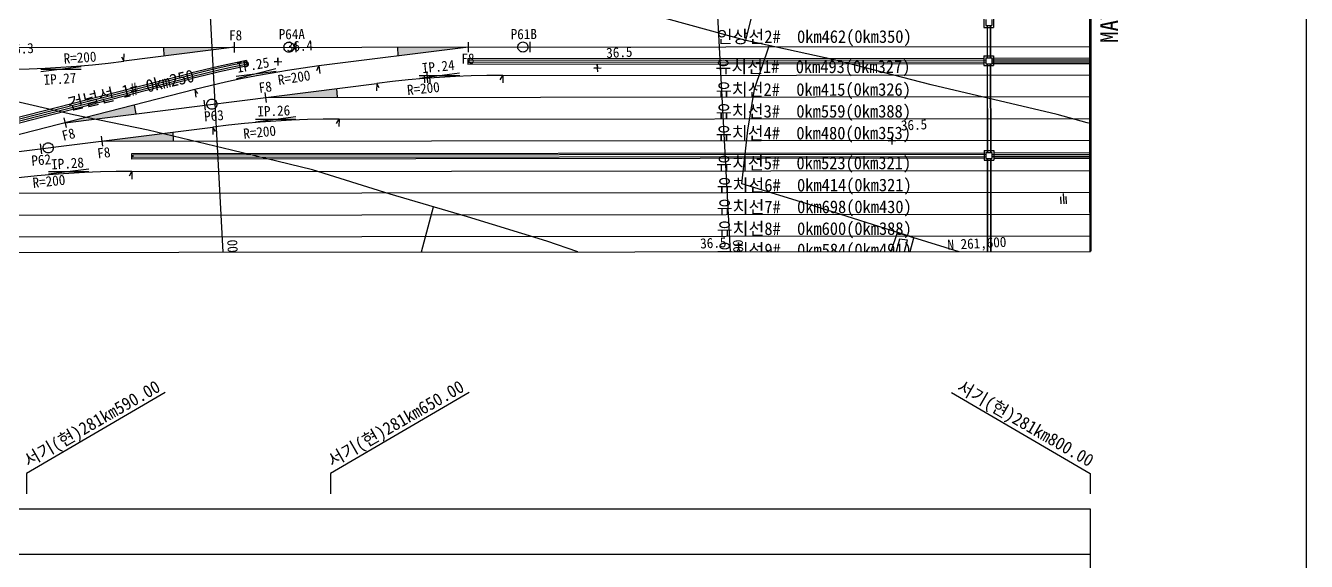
# Model space of a CAD drawing. Header units: millimetres. Extents: x 11366 to 12162, y 1103 to 1810.
# Drawn here: x 11909 to 12161.9, y 1351.5 to 1457.4 of the extents above; entities that cross this region are included whole.
import ezdxf
from ezdxf.enums import TextEntityAlignment as Align
from ezdxf.xclip import XClip

# ---------------------------------------------------------------- set-up
doc = ezdxf.new("R2010")
doc.units = ezdxf.units.MM
doc.header["$LTSCALE"] = 10
doc.header["$MEASUREMENT"] = 0
doc.header["$XCLIPFRAME"] = 2
doc.linetypes.add('A-CENTR01', pattern=[2, 1.25, -0.25, 0.25, -0.25])
for name, color, linetype in [('TN-MACL', 6, 'A-CENTR01'), ('TT-TABL-LIN1', 4, 'Continuous'), ('TT-TABL-LIN2', 1, 'Continuous'), ('TZ-BASE', 253, 'Continuous'), ('TZ-LEAL', 1, 'Continuous'), ('TZ-LEAT', 3, 'Continuous'), ('TZ-MACT', 6, 'Continuous')]:
    doc.layers.add(name, color=color, linetype=linetype)
doc.layers.add('TX-PAPR', color=2, linetype='Continuous', plot=False)
doc.styles.get("Standard").update_dxf_attribs({"font": 'GulimChe.ttf'})

# ---------------------------------------------------------------- blocks, each defined once
blk = doc.blocks.new('JD-DFXGDFH6CHF')
at = {"layer": 'TZ-BASE'}
for points in [[(517.04, -34.04), (517.15, -35.78), (531.08, -34.02)], [(563.23, -33.99), (563.34, -35.74), (577.27, -33.98)], [(537.28, -43.92), (551.32, -43.9), (551.21, -42.16)], [(497.67, -48.93), (511.6, -47.16), (511.27, -45.44)], [(518.88, -50.79), (504.95, -52.55), (518.99, -52.53)]]:
    blk.add_hatch(color=256, dxfattribs=at).paths.add_polyline_path(points)
for p, q in [((517.53, 137.22), (536.11, -212.64)), ((617.67, 137.22), (636.25, -212.64)), ((632.01, -32.69, 36.54), (636.13, -16.16, 36.54)), ((632.01, -32.69, 37.2), (608.99, -26.34, 37.2)), ((649.83, -36.54, 37.2), (632.01, -32.69, 37.2)), ((96.1, -34.42), (700.03, -33.87)), ((531.08, -34.02), (509.22, -36.79)), ((509.22, -36.79), (509.31, -35.29)), ((517.04, -34.04), (517.15, -35.78)), ((531.08, -35.02), (531.08, -33.02)), ((543.23, -35.01), (543.23, -33.01)), ((577.27, -33.98), (547.75, -37.71)), ((563.23, -33.99), (563.34, -35.74)), ((577.27, -34.98), (577.27, -32.98)), ((589.42, -34.97), (589.42, -32.97)), ((633.71, -42.3, 36.92), (636.65, -33.7, 36.92)), ((500.79, -37.85), (492.85, -38.86)), ((508.77, -35.89), (509.22, -36.79)), ((538.91, -36.9, 36.38), (540.41, -36.82, 36.38)), ((539.66, -36.86, 36.38), (538.91, -36.9, 36.38)), ((539.7, -37.6, 36.38), (539.62, -36.11, 36.38)), ((539.62, -36.11, 36.38), (539.66, -36.86, 36.38)), ((547.35, -38.63), (547.75, -37.71)), ((547.75, -37.71), (547.92, -39.2)), ((602.78, -38.87, 36.49), (602.7, -37.37, 36.49)), ((602.7, -37.37, 36.49), (602.74, -38.12, 36.49)), ((668.64, -41.45, 37.2), (649.83, -36.54, 37.2)), ((492.82, -38.36), (500.82, -38.35)), ((539.31, -38.78), (531.38, -39.78)), ((539.22, -38.29), (531.47, -40.27)), ((567.55, -39.59), (575.55, -39.58)), ((567.58, -40.09), (575.51, -39.08)), ((568.51, -39.61, 35.11), (568.59, -41.05, 35.11)), ((569.07, -39.01, 35.11), (569.18, -41.02, 35.11)), ((569.74, -41.01, 35.11), (569.67, -39.55, 35.11)), ((583.54, -40.43), (584.05, -39.57)), ((584.05, -39.57), (584.03, -41.07)), ((584.05, -39.57), (700.04, -39.47)), ((601.99, -38.16, 36.49), (603.49, -38.08, 36.49)), ((602.74, -38.12, 36.49), (601.99, -38.16, 36.49)), ((523.24, -42.38), (354.42, -85.59)), ((497.67, -48.93), (559.15, -41.15)), ((523.83, -43.18), (523.24, -42.38)), ((523.24, -42.38), (523.41, -43.87)), ((537.41, -44.91), (537.16, -42.92)), ((551.21, -42.16), (551.32, -43.9)), ((559.15, -41.15), (559.12, -42.65)), ((559.63, -42.03), (559.15, -41.15)), ((632.42, -50.42, 36.92), (633.71, -42.3, 36.92)), ((693.47, -47.31, 37.2), (668.64, -41.45, 37.2)), ((499.31, -47.36, 36.92), (485.32, -44.13, 36.92)), ((511.27, -45.44), (511.6, -47.16)), ((525.36, -46.43), (525.11, -44.45)), ((537.28, -43.92), (700.04, -43.77)), ((497.92, -49.89), (497.42, -47.96)), ((514.01, -50.37, 36.92), (499.31, -47.36, 36.92)), ((535.24, -48.72), (543.18, -47.71)), ((699.42, -48.93, 37.2), (693.47, -47.31, 37.2)), ((462.61, -57.9), (526.81, -49.78)), ((530.47, -54.35, 36.92), (514.01, -50.37, 36.92)), ((526.81, -49.78), (526.79, -51.28)), ((527.3, -50.66), (526.81, -49.78)), ((535.21, -48.22), (543.21, -48.21)), ((551.2, -49.06), (551.71, -48.2)), ((551.71, -48.2), (551.69, -49.7)), ((551.71, -48.2), (700.04, -48.07)), ((631.27, -60.98, 36.92), (632.42, -50.42, 36.92)), ((700.04, -49.1, 37.2), (699.42, -48.93, 37.2)), ((493.03, -55.06), (492.78, -53.08)), ((505.08, -53.54), (504.82, -51.55)), ((504.95, -52.55), (700.05, -52.37)), ((518.88, -50.79), (518.99, -52.53)), ((660.16, -52.49, 36.49), (661.66, -52.41, 36.49)), ((660.91, -52.45, 36.49), (660.16, -52.49, 36.49)), ((660.95, -53.2, 36.49), (660.87, -51.7, 36.49)), ((660.87, -51.7, 36.49), (660.91, -52.45, 36.49)), ((546.5, -58.23, 36.92), (530.47, -54.35, 36.92)), ((494.36, -59.05), (502.3, -58.05)), ((494.33, -58.56), (502.33, -58.55)), ((510.32, -59.4), (510.83, -58.54)), ((510.83, -58.54), (510.81, -60.04)), ((510.83, -58.54), (700.05, -58.37)), ((561.84, -63.04, 36.92), (546.5, -58.23, 36.92)), ((464.07, -62.88), (700.06, -62.67)), ((577.09, -67.48, 36.92), (561.84, -63.04, 36.92)), ((645.37, -65.31, 36.92), (631.27, -60.98, 36.92)), ((694.68, -62.93, 34.88), (694.79, -64.94, 34.88)), ((567.5, -76.38, 36.92), (570.39, -65.53, 36.92)), ((664.94, -71.55, 36.92), (645.37, -65.31, 36.92)), ((694.13, -63.53, 34.88), (694.2, -64.97, 34.88)), ((695.36, -64.93, 34.88), (695.28, -63.47, 34.88)), ((482.08, -67.17), (700.06, -66.97)), ((592.74, -72.33, 36.92), (577.09, -67.48, 36.92)), ((661.88, -70.7, 36.78), (658.02, -82.31, 36.78)), ((665.23, -71.63, 36.78), (661.88, -70.7, 36.78)), ((478.54, -71.47), (700.06, -71.27)), ((613.62, -79.52, 36.92), (592.74, -72.33, 36.92)), ((662.35, -71.9, 32.27), (659.35, -83.06, 32.27)), ((660.68, -84.07, 32.27), (663.96, -72.14, 32.27)), ((662.29, -82.41, 36.78), (665.23, -71.63, 36.78)), ((663.96, -72.14, 32.27), (662.35, -71.9, 32.27)), ((664.94, -71.55, 36.54), (677.37, -75.39, 36.54))]:
    blk.add_line(p, q, dxfattribs=at)
at = {"layer": 'TZ-BASE', "linetype": 'Continuous'}
for p, q in [((679.05, -28.19), (679.05, -30.09)), ((679.05, -30.09), (680.95, -30.09)), ((679.4, -28.54), (679.4, -29.74)), ((679.4, -29.74), (680.6, -29.74)), ((679.65, -29.74), (679.65, -36.09)), ((679.7, -29.74), (679.7, -36.09)), ((680.3, -29.74), (680.3, -36.09)), ((680.35, -29.74), (680.35, -36.09)), ((680.6, -28.54), (680.6, -29.74)), ((680.95, -28.19), (680.95, -30.09)), ((533.3, -37.02), (533.37, -37.41)), ((533.43, -36.64), (533.64, -37.72)), ((577.17, -36.23), (679.05, -36.14)), ((577.17, -36.23), (577.17, -37.33)), ((577.17, -37.33), (679.05, -37.24)), ((577.37, -36.58), (679.4, -36.49)), ((577.37, -36.58), (577.37, -36.98)), ((577.37, -36.98), (679.4, -36.89)), ((679.05, -35.74), (679.05, -37.64)), ((679.05, -35.74), (680.95, -35.74)), ((679.05, -37.64), (680.95, -37.64)), ((679.4, -36.09), (679.4, -37.29)), ((679.4, -36.09), (680.6, -36.09)), ((679.4, -37.29), (680.6, -37.29)), ((679.65, -37.29), (679.67, -54.79)), ((679.7, -37.29), (679.72, -54.79)), ((680.3, -37.29), (680.32, -54.79)), ((680.35, -37.29), (680.37, -54.79)), ((680.6, -36.09), (680.6, -37.29)), ((680.6, -36.14), (700.03, -36.12)), ((680.6, -36.49), (700.03, -36.47)), ((680.6, -36.89), (700.03, -36.87)), ((680.6, -37.24), (700.03, -37.22)), ((680.95, -35.74), (680.95, -37.64)), ((699.95, -36.66), (700.03, -36.66)), ((473.99, -52.3), (522.59, -39.86)), ((474.04, -51.88), (522.49, -39.47)), ((474.12, -51.49), (522.41, -39.14)), ((474.31, -52.58), (522.68, -40.2)), ((510.83, -54.99), (679.07, -54.84)), ((510.83, -56.09), (510.83, -54.99)), ((679.42, -55.19), (511.03, -55.34)), ((511.03, -55.34), (511.03, -55.74)), ((511.03, -55.74), (679.42, -55.59)), ((679.07, -54.44), (679.07, -56.34)), ((679.07, -54.44), (680.97, -54.44)), ((679.42, -54.79), (679.42, -55.99)), ((679.42, -54.79), (680.62, -54.79)), ((680.62, -54.79), (680.62, -55.99)), ((680.62, -55.19), (700.05, -55.17)), ((680.62, -55.59), (700.05, -55.57)), ((680.97, -54.44), (680.97, -56.34)), ((680.97, -54.84), (700.05, -54.82)), ((679.07, -55.94), (510.83, -56.09)), ((679.07, -56.34), (680.97, -56.34)), ((679.42, -55.99), (680.62, -55.99)), ((679.67, -55.99), (679.69, -77.99)), ((679.72, -55.99), (679.74, -77.99)), ((680.32, -55.99), (680.34, -77.99)), ((680.37, -55.99), (680.39, -77.99)), ((680.97, -55.94), (700.05, -55.92))]:
    blk.add_line(p, q, dxfattribs=at)
at = {"layer": 'TZ-BASE'}
for centre in [(541.83, -34.01), (588.02, -33.97), (526.62, -45.26), (494.29, -53.89)]:
    blk.add_circle(centre, 1, dxfattribs=at)
for centre, start, end in [((484.14, 161.63), 270.0526, 277.2054), ((572.83, -236.13), 97.2054, 104.3579), ((584.23, -239.57), 90.0526, 97.2051), ((551.9, -248.2), 90.0526, 97.2051), ((511.02, -258.54), 90.0526, 97.2051)]:
    blk.add_arc(centre, 200, start, end, dxfattribs=at)
at = {"layer": 'TZ-BASE', "linetype": 'Continuous'}
for radius, start in [(203.35, 101.174), (203, 101.2303), (202.6, 101.2303), (202.25, 101.1737)]:
    blk.add_arc((572.83, -236.13), radius, start, 104.3579, dxfattribs=at)
at = {"layer": 'TZ-BASE'}
for s, height, rotation, p in [('F8', 2, 0.0526, (530, -32.65)), ('P64A', 2, 0.358, (539.81, -32.43)), ('36.4', 2, 3.0398, (541.44, -34.87, 36.1)), ('P61B', 2, 0.358, (585.61, -32.42)), ('인상선2#  0km462(0km350)', 2.5, 0.0642, (626.27, -33.18)), ('36.3', 2, 3.0398, (486.33, -35.41, 36.04)), ('R=200', 2, 3.726, (497.42, -37.25)), ('F8', 2, 0.0526, (575.87, -37.25)), ('36.5', 2, 3.0398, (604.52, -36.14, 36.1)), ('IP.25', 2, 10.2407, (531.72, -39.07)), ('IP.24', 2, 5.8431, (568.19, -39.15)), ('유치선1#  0km493(0km327)', 2.5, 0.0642, (626.01, -39.13)), ('IP.27', 2, 3.726, (493.46, -41.46)), ('건널선 1# 0km250', 2.5, 13.0294, (498.42, -46.53)), ('R=200', 2, 8.9959, (539.81, -41.5)), ('F8', 2, 7.2051, (536, -43.02)), ('R=200', 2, 5.8431, (565.25, -43.47)), ('유치선2#  0km415(0km326)', 2.5, 0.0642, (626.12, -43.63)), ('IP.26', 2, 2.3166, (535.64, -47.71)), ('유치선3#  0km559(0km388)', 2.5, 0.0642, (626.13, -47.93)), ('P63', 2, 4.7971, (525.17, -48.69)), ('F8', 2, 14.3579, (497.3, -52.52)), ('R=200', 2, 5.8431, (532.92, -52.1)), ('유치선4#  0km480(0km353)', 2.5, 0.0642, (626.13, -52.23)), ('36.5', 2, 3.0398, (662.7, -50.47, 36.1)), ('P62', 2, 4.7971, (491.06, -57.42)), ('F8', 2, 7.2051, (504.12, -56)), ('유치선5#  0km523(0km321)', 2.5, 0.0642, (626.16, -58.14)), ('IP.28', 2, 3.726, (494.95, -58.16)), ('R=200', 2, 5.8431, (491.33, -61.81)), ('유치선6#  0km414(0km321)', 2.5, 0.0642, (626.27, -62.51)), ('유치선7#  0km698(0km430)', 2.5, 0.0642, (626.28, -66.81)), ('유치선8#  0km600(0km388)', 2.5, 0.0642, (626.28, -71.11)), ('36.5', 2, 3.0398, (623.07, -73.78, 36.1)), ('유치선9#  0km584(0km491)', 2.5, 0.0642, (626.29, -75.31))]:
    blk.add_text(s, height=height, rotation=rotation, dxfattribs=at).set_placement(p)
for s, rotation, p in [('E 172,400', 93.0398, (531.58, -71.96)), ('E 172,500', 93.0398, (631.39, -71.96)), ('N 261,600', 3.0398, (683.51, -73.43))]:
    blk.add_text(s, height=2, rotation=rotation, dxfattribs=at).set_placement(p, align=Align.RIGHT)

msp = doc.modelspace()

# ---------------------------------------------------------------- linework, layer by layer
at = {"layer": 'TN-MACL', "const_width": 0.5}
msp.add_lwpolyline([(12119.13, 1562.62), (12119.26, 1412.73)], dxfattribs=at)
at = {"layer": 'TT-TABL-LIN1'}
msp.add_lwpolyline([(11405.62, 1361.87), (12119.19, 1361.87), (12119.19, 1286.87), (11405.62, 1286.87)], close=True, dxfattribs=at)
at = {"layer": 'TT-TABL-LIN2'}
msp.add_lwpolyline([(12119.19, 1352.87), (11412.94, 1352.87)], dxfattribs=at)
at = {"layer": 'TX-PAPR'}
msp.add_lwpolyline([(11489.26, 1412.29), (12119.26, 1412.73), (12119.13, 1562.62), (11489.13, 1562.15)], dxfattribs=at)
at = {"layer": 'TZ-LEAL'}
msp.add_lwpolyline([(11365.89, 1103.05), (12161.89, 1103.05), (12161.89, 1619.05), (11365.89, 1619.05)], close=True, dxfattribs=at)
for points in [[(11936.57, 1384.9), (11909.19, 1368.87), (11909.19, 1364.87)], [(11996.57, 1384.9), (11969.19, 1368.87), (11969.19, 1364.87)], [(12091.81, 1384.9), (12119.19, 1368.87), (12119.19, 1364.87)]]:
    msp.add_lwpolyline(points, dxfattribs=at)

# ---------------------------------------------------------------- block references
at = {"layer": 'TZ-BASE'}
ref = msp.add_blockref('JD-DFXGDFH6CHF', (11419.19, 1487.09), dxfattribs=at)
XClip(ref).set_block_clipping_path([(69.9338669773, 75.0555249423), (70.0659624774, -74.8004272748), (700.0683191703, -74.3568896312), (699.933692272, 75.5313861654)])

# ---------------------------------------------------------------- texts
at = {"layer": 'TZ-LEAT'}
for s, rotation, p in [('서기(현)281km590.00', 30, (11922.69, 1377.66)), ('서기(현)281km650.00', 30, (11982.69, 1377.66)), ('서기(현)281km800.00', 330, (12105.79, 1377.7))]:
    msp.add_text(s, height=2.5, rotation=rotation, dxfattribs=at).set_placement(p, align=Align.CENTER)
at = {"layer": 'TZ-MACT'}
msp.add_text('MATCH LINE 서기(현)281km800.00', height=3.5, rotation=89.9978, dxfattribs=at).set_placement((12122.94, 1487.68), align=Align.MIDDLE_CENTER)

doc.saveas('drawing.dxf')
